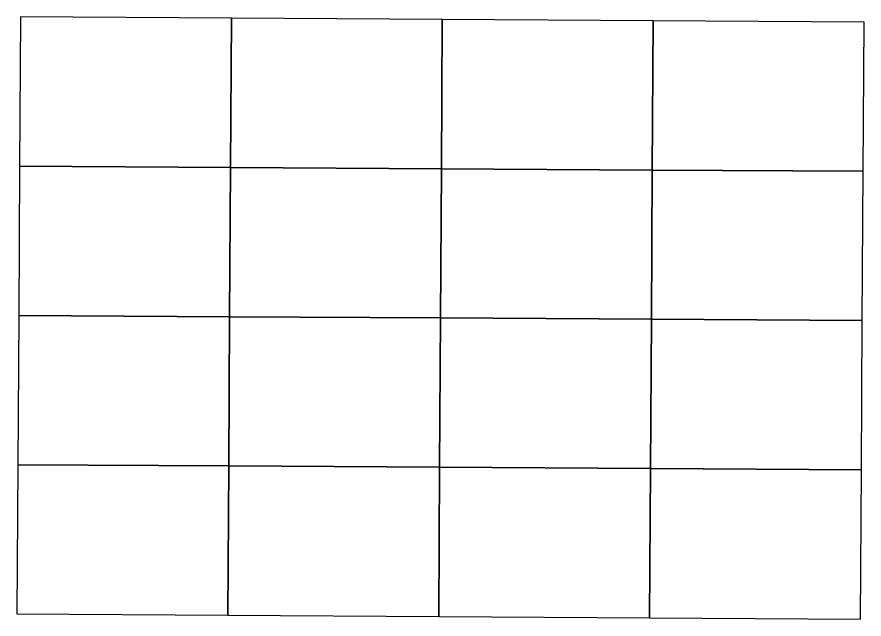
# Model space of a CAD drawing. Header units: inches. Extents: x 192365 to 206702, y 1622272 to 1627331.
# Drawn here: x 199733 to 206702, y 1622272 to 1627220 of the extents above; entities that cross this region are included whole.
import ezdxf

# ---------------------------------------------------------------- set-up
doc = ezdxf.new("R2010")
doc.units = ezdxf.units.IN
doc.header["$LTSCALE"] = 15
doc.header["$MEASUREMENT"] = 0
doc.layers.add('CHAINAGE', color=7, linetype='Continuous')
doc.layers.add('PLOT NO', color=7, linetype='Continuous')

# ---------------------------------------------------------------- blocks, each defined once
blk = doc.blocks.new('ao')
at = {"layer": 'CHAINAGE', "color": 2, "linetype": 'Continuous', "lineweight": -2}
for points in [[(-594, 420), (-594, 210), (-297, 210), (-297, 420), (-594, 420)], [(-297, 420), (-297, 210), (0, 210), (0, 420), (-297, 420)], [(0, 420), (0, 210), (297, 210), (297, 420), (0, 420)], [(297, 420), (297, 210), (594, 210), (594, 420), (297, 420)], [(-594, 210), (-594, 0), (-297, 0), (-297, 210), (-594, 210)], [(-297, 210), (-297, 0), (0, 0), (0, 210), (-297, 210)], [(0, 210), (0, 0), (297, 0), (297, 210), (0, 210)], [(297, 210), (297, 0), (594, 0), (594, 210), (297, 210)], [(-594, 0), (-594, -210), (-297, -210), (-297, 0), (-594, 0)], [(-297, 0), (-297, -210), (0, -210), (0, 0), (-297, 0)], [(0, 0), (0, -210), (297, -210), (297, 0), (0, 0)], [(297, 0), (297, -210), (594, -210), (594, 0), (297, 0)], [(-594, -210), (-594, -420), (-297, -420), (-297, -210), (-594, -210)], [(-297, -210), (-297, -420), (0, -420), (0, -210), (-297, -210)], [(0, -210), (0, -420), (297, -420), (297, -210), (0, -210)], [(297, -210), (297, -420), (594, -420), (594, -210), (297, -210)]]:
    blk.add_lwpolyline(points, dxfattribs=at)

msp = doc.modelspace()

# ---------------------------------------------------------------- block references
at = {"layer": 'PLOT NO', "xscale": 5.841222673208597, "yscale": 5.841222673208597, "zscale": 5.841222673208597, "rotation": 179.6532569827641}
msp.add_blockref('ao', (203217.7, 1624746), dxfattribs=at)

doc.saveas('drawing.dxf')
